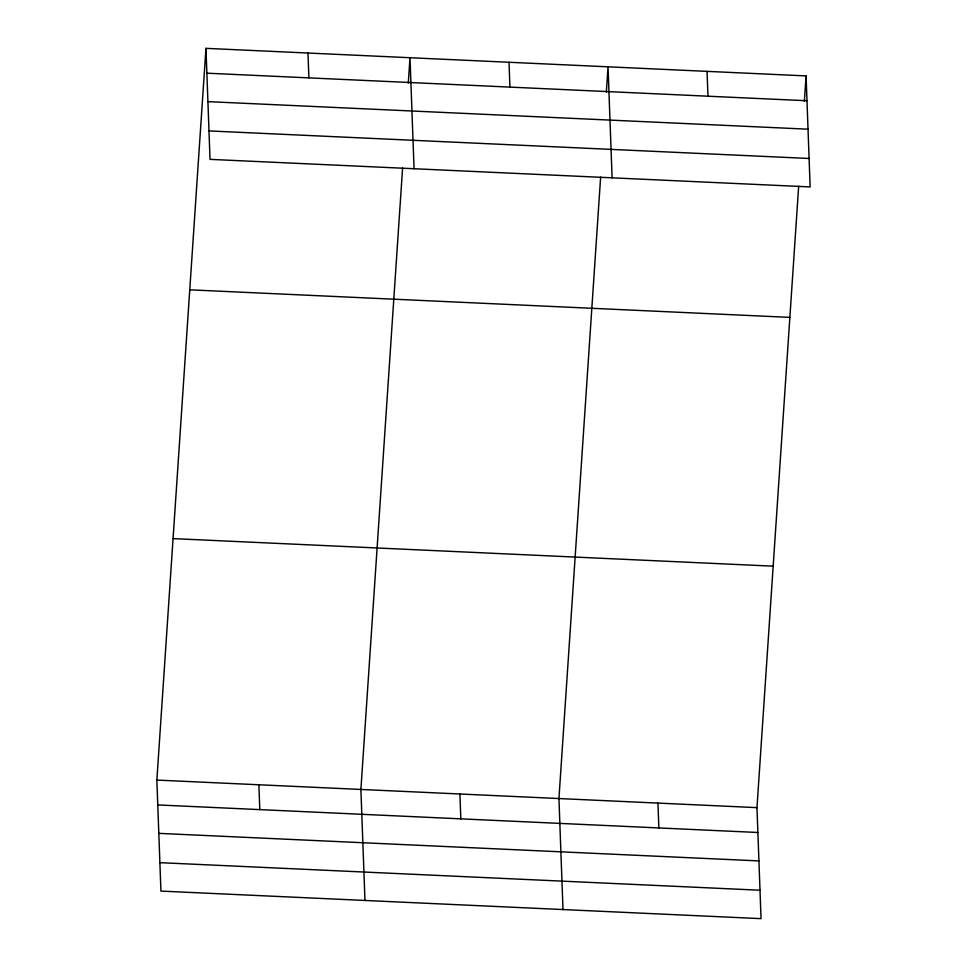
<?xml version="1.0" encoding="UTF-8"?>
<svg xmlns="http://www.w3.org/2000/svg" width="967" height="967" viewBox="0 0 967 967"><rect width="100%" height="100%" fill="white"/><g stroke="black" fill="none" stroke-linecap="round" stroke-linejoin="round"><path stroke-width="1.45" d="M798.669 186.208L756.968 807.638L761.041 918.65L160.933 891.091L156.859 780.079L205.959 48.35L806.067 75.909L810.141 186.921L210.032 159.362L205.959 48.35M402.598 168.016L360.896 789.459L364.97 900.458M408.292 83.065L409.996 57.718L414.069 168.729M600.628 177.118L558.938 798.549L562.999 909.56M606.333 92.155L608.038 66.82L612.099 177.819M804.375 101.245L806.067 75.909M206.865 73.19L806.986 100.749M207.917 101.632L808.025 129.191M208.981 130.92L809.101 158.479M189.762 289.822L789.87 317.381M173.057 538.607L773.177 566.166M156.859 780.079L756.968 807.638M157.766 804.931L757.886 832.49M158.818 833.361L758.926 860.92M159.893 862.661L760.002 890.22M707.046 71.365L707.965 96.204M657.947 803.093L658.865 827.945M509.017 62.263L509.923 87.115M459.917 794.004L460.824 818.844M307.977 53.04L308.884 77.88M258.878 784.769L259.785 809.609"/></g></svg>
